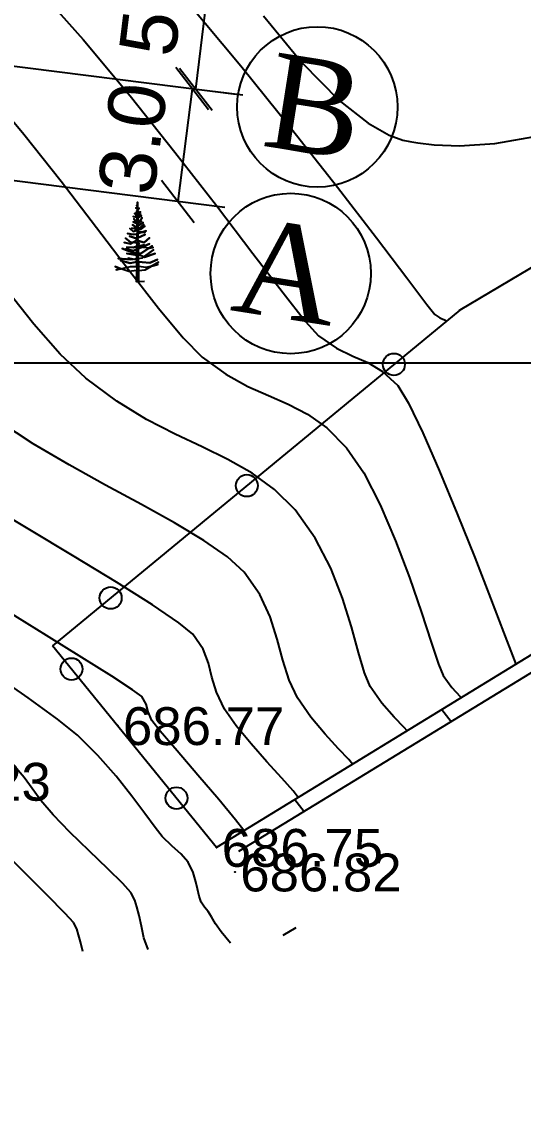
# Model space of a CAD drawing. Header units: feet. Extents: x 3381 to 683417, y 675186 to 4372291.
# Drawn here: x 682765.72 to 682778.99, y 4371923.06 to 4371951.89 of the extents above; entities that cross this region are included whole.
import ezdxf

# ---------------------------------------------------------------- set-up
doc = ezdxf.new("R2010")
doc.units = ezdxf.units.FT
doc.header["$MEASUREMENT"] = 0
doc.header["$PDMODE"] = 34
doc.header["$PDSIZE"] = 0.01
doc.linetypes.add('DUZ', pattern=[0])
doc.layers.get('0').update_dxf_attribs({"linetype": 'CONTINUOUS'})
doc.layers.get('Defpoints').update_dxf_attribs({"linetype": 'CONTINUOUS'})
for name, color, linetype in [('0_Point_Height', 2, 'CONTINUOUS'), ('0_Point_Point', 7, 'CONTINUOUS'), ('Aqaclar', 3, 'CONTINUOUS'), ('Layer8', 7, 'CONTINUOUS')]:
    doc.layers.add(name, color=color, linetype=linetype)
for name, color, linetype, lineweight in [('ANA HORIZONTAL', 24, 'CONTINUOUS', 30), ('HORIZANTAL', 24, 'CONTINUOUS', 13), ('km setka', 170, 'CONTINUOUS', 15)]:
    doc.layers.add(name, color=color, linetype=linetype, lineweight=lineweight)
doc.styles.get("Standard").update_dxf_attribs({"font": 'arial.ttf', "height": 1.5})
doc.styles.add('style5', font='arialazlat.ttf', dxfattribs={"height": 400})
doc.dimstyles.new('ISO-25', dxfattribs={"dimtxt": 1.5, "dimasz": 1, "dimexe": 1.25, "dimexo": 0.625, "dimtad": 1, "dimtxsty": 'Standard', "dimblk": 'OBLIQUE', "dimcen": 2.5, "dimadec": 0, "dimazin": 0, "dimtfac": 1, "dimtmove": 0, "dimatfit": 3, "dimldrblk": 'OBLIQUE', "dimfxl": 1, "dimarcsym": 0})

# ---------------------------------------------------------------- blocks, each defined once
blk = doc.blocks.new('_Oblique')
at = {"color": 0, "linetype": 'ByBlock', "lineweight": -2}
blk.add_line((-0.5, -0.5), (0.5, 0.5), dxfattribs=at)
blk = doc.blocks.new('*D48')
at = {"color": 0, "lineweight": -2, "transparency": 16777216}
for p, q in [((682764.322, 4371993.59), (682770.297, 4371991.229)), ((682737.134, 4371910.689), (682769.134, 4371991.689)), ((682732.322, 4371912.59), (682738.297, 4371910.229))]:
    blk.add_line(p, q, dxfattribs=at)
at = {"layer": 'Defpoints', "color": 0, "lineweight": 30, "transparency": 16777216}
for p in [(682763.741, 4371993.819), (682769.134, 4371991.689), (682731.741, 4371912.819)]:
    blk.add_point(p, dxfattribs=at)
at = {"color": 0, "lineweight": -2, "transparency": 16777216}
for p, rotation in [((682769.134, 4371991.689), 68.44292071496228), ((682737.134, 4371910.689), 248.4429207149623)]:
    blk.add_blockref('_Oblique', p, dxfattribs=dict(at, rotation=rotation))
at = {"color": 0, "lineweight": 25, "transparency": 16777216, "insert": (682751.715, 4371951.749), "char_height": 1.5, "attachment_point": 5, "rotation": 68.4429}
blk.add_mtext('87,09', dxfattribs=at)
blk = doc.blocks.new('*D79')
at = {"color": 0, "lineweight": -2, "transparency": 16777216}
for p, q in [((682737.657, 4371954.245), (682771.47, 4371949.967)), ((682737.28, 4371951.269), (682771.094, 4371946.991)), ((682770.23, 4371950.124), (682769.854, 4371947.148))]:
    blk.add_line(p, q, dxfattribs=at)
at = {"layer": 'Defpoints', "color": 0, "lineweight": 30, "transparency": 16777216}
for p in [(682737.037, 4371954.324, 688.5), (682736.66, 4371951.348, 688.5), (682769.854, 4371947.148)]:
    blk.add_point(p, dxfattribs=at)
at = {"color": 0, "lineweight": -2, "transparency": 16777216}
for p, rotation in [((682770.23, 4371950.124), 82.78944197932778), ((682769.854, 4371947.148), 262.7894419793278)]:
    blk.add_blockref('_Oblique', p, dxfattribs=dict(at, rotation=rotation))
at = {"color": 0, "lineweight": 25, "transparency": 16777216, "insert": (682768.662, 4371948.811), "char_height": 1.5, "attachment_point": 5, "rotation": 82.7894}
blk.add_mtext('{\\fArial|b0|i0|c238|p34;3.0}', dxfattribs=at)
blk = doc.blocks.new('*D80')
at = {"color": 0, "lineweight": -2, "transparency": 16777216}
for p, q in [((682770.329, 4371950.112), (682771.007, 4371955.628)), ((682771.528, 4371955.564), (682772.247, 4371955.476)), ((682770.851, 4371950.048), (682771.569, 4371949.96))]:
    blk.add_line(p, q, dxfattribs=at)
at = {"layer": 'Defpoints', "color": 0, "lineweight": 30, "transparency": 16777216}
for p in [(682770.908, 4371955.64, 243.171), (682771.007, 4371955.628), (682770.23, 4371950.124)]:
    blk.add_point(p, dxfattribs=at)
at = {"color": 0, "lineweight": -2, "transparency": 16777216}
for p, rotation in [((682771.007, 4371955.628), 82.99403314730169), ((682770.329, 4371950.112), 262.9940331473017)]:
    blk.add_blockref('_Oblique', p, dxfattribs=dict(at, rotation=rotation))
at = {"color": 0, "lineweight": 25, "transparency": 16777216, "insert": (682769.287, 4371953.04), "char_height": 1.5, "attachment_point": 5, "rotation": 82.994}
blk.add_mtext('{\\fArial|b0|i0|c238|p34;5.50}', dxfattribs=at)

msp = doc.modelspace()

# ---------------------------------------------------------------- linework, layer by layer
at = {"linetype": 'Continuous', "lineweight": 25}
for p, q in [((682801.469, 4371958.565, 690.121), (682777.319, 4371944.273, 690.108)), ((682777.319, 4371944.273, 690.108), (682766.537, 4371935.395, 96.176)), ((682770.877, 4371930.065, 686.749), (682766.537, 4371935.395, 155.937)), ((682779.5, 4371935.336, 689.629), (682770.877, 4371930.065, 686.749)), ((682779.709, 4371934.995, 689.629), (682771.462, 4371929.954, 686.875)), ((682776.842, 4371933.712, 526.873), (682777.084, 4371933.39, 514.864)), ((682772.95, 4371931.332, 538.515), (682773.192, 4371931.011, 526.505)), ((682772.977, 4371927.942, 687.856), (682772.635, 4371927.733, 687.742))]:
    msp.add_line(p, q, dxfattribs=at)
at = {"color": 7, "linetype": 'DUZ', "lineweight": 25}
for centre in [(682773.544, 4371949.643, -448.329), (682772.841, 4371945.239, -447.829)]:
    msp.add_circle(centre, 2.121, dxfattribs=at)
at = {"linetype": 'Continuous', "lineweight": 25}
for centre in [(682775.571, 4371942.834, 593.796), (682771.678, 4371939.629, 379.396), (682768.074, 4371936.661, 180.832), (682767.037, 4371934.781, 217.111), (682769.817, 4371931.367, 557.12)]:
    msp.add_circle(centre, 0.291, dxfattribs=at)
at = {"layer": '0_Point_Point', "lineweight": 25}
for p in [(682777.319, 4371944.273, 690.108), (682768.263, 4371933.285, 686.766), (682770.877, 4371930.065, 686.749), (682771.368, 4371929.415, 686.82)]:
    msp.add_point(p, dxfattribs=at)
at = {"layer": 'ANA HORIZONTAL', "color": 32, "lineweight": 25}
for points, elevation in [([(682770.084, 4371952.448), (682771.516, 4371950.729), (682772.862, 4371949.062), (682774.075, 4371947.521), (682775.107, 4371946.183), (682775.912, 4371945.125), (682776.443, 4371944.422), (682776.654, 4371944.152), (682776.79, 4371944.068), (682776.909, 4371944.014), (682776.957, 4371943.975)], 690), ([(682773.041, 4371931.388), (682772.907, 4371931.557), (682772.603, 4371931.895), (682772.212, 4371932.325), (682771.792, 4371932.802), (682771.399, 4371933.283), (682771.091, 4371933.721), (682770.872, 4371934.169), (682770.753, 4371934.566), (682770.661, 4371934.935), (682770.519, 4371935.304), (682770.252, 4371935.699), (682769.882, 4371936.004), (682769.181, 4371936.476), (682768.228, 4371937.075), (682767.104, 4371937.76), (682765.889, 4371938.488), (682764.662, 4371939.218)], 687.5)]:
    msp.add_lwpolyline(points, dxfattribs=dict(at, elevation=elevation))
at = {"layer": 'Aqaclar', "color": 3, "lineweight": 25}
msp.add_lwpolyline([(682768.971, 4371945.027), (682768.759, 4371945.02), (682768.763, 4371945.314), (682768.555, 4371945.29), (682768.345, 4371945.366), (682768.195, 4371945.42), (682768.345, 4371945.366), (682768.22, 4371945.339), (682768.345, 4371945.366), (682768.599, 4371945.42), (682768.764, 4371945.427), (682768.763, 4371945.314), (682768.808, 4371945.319), (682768.812, 4371945.021), (682768.808, 4371945.319), (682768.984, 4371945.339), (682769.151, 4371945.433), (682769.319, 4371945.477), (682769.151, 4371945.433), (682769.344, 4371945.542), (682769.151, 4371945.433), (682769.01, 4371945.396), (682768.807, 4371945.425), (682768.808, 4371945.319), (682768.807, 4371945.425), (682768.789, 4371945.428), (682768.764, 4371945.427), (682768.766, 4371945.55), (682768.763, 4371945.55), (682768.593, 4371945.509), (682768.334, 4371945.582), (682768.593, 4371945.509), (682768.763, 4371945.55), (682768.766, 4371945.55), (682768.766, 4371945.596), (682768.757, 4371945.598), (682768.542, 4371945.647), (682768.672, 4371945.617), (682768.599, 4371945.606), (682768.271, 4371945.639), (682768.599, 4371945.606), (682768.672, 4371945.617), (682768.767, 4371945.632), (682768.766, 4371945.596), (682768.767, 4371945.632), (682768.804, 4371945.638), (682768.807, 4371945.425), (682768.805, 4371945.55), (682768.808, 4371945.55), (682769.111, 4371945.517), (682769.313, 4371945.606), (682769.111, 4371945.517), (682768.805, 4371945.55), (682768.804, 4371945.638), (682768.915, 4371945.655), (682769.212, 4371945.865), (682768.95, 4371945.679), (682768.972, 4371945.671), (682769.256, 4371945.768), (682768.972, 4371945.671), (682768.864, 4371945.712), (682768.803, 4371945.721), (682768.804, 4371945.638), (682768.803, 4371945.721), (682768.768, 4371945.727), (682768.767, 4371945.632), (682768.768, 4371945.727), (682768.504, 4371945.768), (682768.768, 4371945.727), (682768.769, 4371945.776), (682768.7, 4371945.776), (682768.378, 4371945.898), (682768.7, 4371945.776), (682768.769, 4371945.776), (682768.77, 4371945.879), (682768.681, 4371945.841), (682768.473, 4371945.89), (682768.681, 4371945.841), (682768.801, 4371945.892), (682768.802, 4371945.776), (682768.769, 4371945.776), (682768.802, 4371945.776), (682768.803, 4371945.721), (682768.802, 4371945.776), (682768.883, 4371945.776), (682769.082, 4371945.909), (682769.174, 4371945.971), (682769.082, 4371945.909), (682769.104, 4371945.906), (682769.199, 4371945.922), (682769.104, 4371945.906), (682768.946, 4371945.93), (682768.919, 4371945.943), (682768.801, 4371945.892), (682768.919, 4371945.943), (682769.098, 4371946.019), (682768.919, 4371945.943), (682768.858, 4371945.971), (682768.965, 4371945.995), (682768.858, 4371945.971), (682768.789, 4371946.003), (682768.8, 4371945.998), (682768.8, 4371945.958), (682768.858, 4371945.971), (682768.8, 4371945.958), (682768.801, 4371945.892), (682768.8, 4371945.958), (682768.771, 4371945.952), (682768.77, 4371945.879), (682768.771, 4371945.952), (682768.675, 4371945.93), (682768.498, 4371945.938), (682768.675, 4371945.93), (682768.771, 4371945.952), (682768.772, 4371946.043), (682768.826, 4371946.035), (682768.799, 4371946.039), (682768.8, 4371945.998), (682768.799, 4371946.039), (682768.772, 4371946.043), (682768.599, 4371946.068), (682768.466, 4371946.173), (682768.599, 4371946.068), (682768.663, 4371946.059), (682768.599, 4371946.019), (682768.429, 4371946.06), (682768.599, 4371946.019), (682768.663, 4371946.059), (682768.773, 4371946.127), (682768.772, 4371946.043), (682768.799, 4371946.039), (682768.798, 4371946.103), (682768.959, 4371946.06), (682769.098, 4371946.181), (682768.959, 4371946.06), (682768.798, 4371946.103), (682768.797, 4371946.184), (682768.984, 4371946.27), (682768.757, 4371946.165), (682768.574, 4371946.23), (682768.757, 4371946.165), (682768.773, 4371946.173), (682768.773, 4371946.127), (682768.775, 4371946.285), (682768.757, 4371946.278), (682768.669, 4371946.27), (682768.523, 4371946.295), (682768.669, 4371946.27), (682768.757, 4371946.278), (682768.775, 4371946.285), (682768.796, 4371946.292), (682768.797, 4371946.184), (682768.796, 4371946.292), (682769.016, 4371946.368), (682768.91, 4371946.331), (682768.984, 4371946.327), (682768.833, 4371946.335), (682768.719, 4371946.392), (682768.776, 4371946.363), (682768.775, 4371946.285), (682768.796, 4371946.292), (682768.795, 4371946.386), (682768.669, 4371946.351), (682768.58, 4371946.424), (682768.669, 4371946.351), (682768.776, 4371946.381), (682768.776, 4371946.363), (682768.776, 4371946.381), (682768.877, 4371946.408), (682768.978, 4371946.489), (682768.877, 4371946.408), (682768.795, 4371946.386), (682768.794, 4371946.427), (682768.826, 4371946.424), (682768.953, 4371946.538), (682768.826, 4371946.424), (682768.794, 4371946.427), (682768.777, 4371946.428), (682768.776, 4371946.381), (682768.777, 4371946.428), (682768.637, 4371946.44), (682768.777, 4371946.428), (682768.777, 4371946.444), (682768.65, 4371946.529), (682768.777, 4371946.444), (682768.778, 4371946.555), (682768.782, 4371946.554), (682768.669, 4371946.602), (682768.782, 4371946.554), (682768.89, 4371946.619), (682768.793, 4371946.56), (682768.794, 4371946.427), (682768.793, 4371946.493), (682768.934, 4371946.586), (682768.793, 4371946.493), (682768.792, 4371946.63), (682768.852, 4371946.643), (682768.909, 4371946.708), (682768.852, 4371946.643), (682768.792, 4371946.63), (682768.779, 4371946.627), (682768.778, 4371946.555), (682768.779, 4371946.627), (682768.738, 4371946.619), (682768.688, 4371946.683), (682768.738, 4371946.619), (682768.779, 4371946.627), (682768.78, 4371946.721), (682768.669, 4371946.748), (682768.801, 4371946.716), (682768.89, 4371946.764), (682768.801, 4371946.716), (682768.791, 4371946.718), (682768.792, 4371946.63), (682768.791, 4371946.718), (682768.79, 4371946.763), (682768.871, 4371946.805), (682768.79, 4371946.763), (682768.789, 4371946.835), (682768.82, 4371946.829), (682768.789, 4371946.835), (682768.738, 4371946.845), (682768.782, 4371946.837), (682768.78, 4371946.721), (682768.781, 4371946.765), (682768.738, 4371946.772), (682768.781, 4371946.765), (682768.781, 4371946.795), (682768.706, 4371946.821), (682768.781, 4371946.795), (682768.782, 4371946.837), (682768.782, 4371946.876), (682768.757, 4371946.886), (682768.789, 4371946.874), (682768.82, 4371946.861), (682768.845, 4371946.829), (682768.832, 4371946.846), (682768.864, 4371946.87), (682768.82, 4371946.837), (682768.832, 4371946.846), (682768.82, 4371946.861), (682768.789, 4371946.874), (682768.789, 4371946.835), (682768.789, 4371946.874), (682768.788, 4371946.936), (682768.826, 4371946.967), (682768.793, 4371946.94), (682768.814, 4371946.926), (682768.793, 4371946.94), (682768.783, 4371946.946), (682768.738, 4371946.975), (682768.783, 4371946.946), (682768.784, 4371947.006), (682768.757, 4371947.04), (682768.784, 4371947.006), (682768.785, 4371947.128), (682768.788, 4371946.943), (682768.788, 4371946.936), (682768.788, 4371946.943), (682768.783, 4371946.946), (682768.783, 4371946.932), (682768.788, 4371946.936), (682768.776, 4371946.926), (682768.783, 4371946.932), (682768.782, 4371946.876)], dxfattribs=at)
at = {"layer": 'HORIZANTAL', "color": 32, "linetype": 'Continuous', "lineweight": 25}
for p, q in [((682765.895, 4371934.017, 686.5), (682764.953, 4371934.667, 686.5)), ((682766.667, 4371933.456, 686.5), (682765.895, 4371934.017, 686.5)), ((682767.195, 4371933.031, 686.5), (682766.667, 4371933.456, 686.5)), ((682767.737, 4371932.497, 686.5), (682767.195, 4371933.031, 686.5)), ((682768.219, 4371931.949, 686.5), (682767.737, 4371932.497, 686.5)), ((682765.782, 4371931.91, 686), (682765.533, 4371932.21, 686)), ((682765.994, 4371931.618, 686), (682765.782, 4371931.91, 686)), ((682768.636, 4371931.423, 686.5), (682768.219, 4371931.949, 686.5)), ((682766.229, 4371931.301, 686), (682765.994, 4371931.618, 686)), ((682766.549, 4371930.926, 686), (682766.229, 4371931.301, 686)), ((682768.981, 4371930.958, 686.5), (682768.636, 4371931.423, 686.5)), ((682766.993, 4371930.469, 686), (682766.549, 4371930.926, 686)), ((682769.251, 4371930.588, 686.5), (682768.981, 4371930.958, 686.5)), ((682767.505, 4371929.972, 686), (682766.993, 4371930.469, 686)), ((682769.438, 4371930.351, 686.5), (682769.251, 4371930.588, 686.5)), ((682769.706, 4371930.095, 686.5), (682769.438, 4371930.351, 686.5)), ((682765.758, 4371929.433, 685.5), (682765.065, 4371930.114, 685.5)), ((682768.001, 4371929.499, 686), (682767.505, 4371929.972, 686)), ((682769.932, 4371929.898, 686.5), (682769.706, 4371930.095, 686.5)), ((682770.123, 4371929.67, 686.5), (682769.932, 4371929.898, 686.5)), ((682770.255, 4371929.4, 686.5), (682770.123, 4371929.67, 686.5)), ((682766.395, 4371928.803, 685.5), (682765.758, 4371929.433, 685.5)), ((682768.397, 4371929.113, 686), (682768.001, 4371929.499, 686)), ((682770.328, 4371929.157, 686.5), (682770.255, 4371929.4, 686.5)), ((682768.608, 4371928.875, 686), (682768.397, 4371929.113, 686)), ((682770.377, 4371928.966, 686.5), (682770.328, 4371929.157, 686.5)), ((682766.874, 4371928.32, 685.5), (682766.395, 4371928.803, 685.5)), ((682768.713, 4371928.672, 686), (682768.608, 4371928.875, 686)), ((682770.42, 4371928.774, 686.5), (682770.377, 4371928.966, 686.5)), ((682770.469, 4371928.614, 686.5), (682770.42, 4371928.774, 686.5)), ((682768.766, 4371928.493, 686), (682768.713, 4371928.672, 686)), ((682768.828, 4371928.265, 686), (682768.766, 4371928.493, 686)), ((682770.557, 4371928.488, 686.5), (682770.469, 4371928.614, 686.5)), ((682770.659, 4371928.368, 686.5), (682770.557, 4371928.488, 686.5)), ((682767.092, 4371928.08, 685.5), (682766.874, 4371928.32, 685.5)), ((682768.893, 4371927.978, 686), (682768.828, 4371928.265, 686)), ((682770.743, 4371928.233, 686.5), (682770.659, 4371928.368, 686.5)), ((682770.853, 4371928.047, 686.5), (682770.743, 4371928.233, 686.5)), ((682767.182, 4371927.909, 685.5), (682767.092, 4371928.08, 685.5)), ((682767.227, 4371927.756, 685.5), (682767.182, 4371927.909, 685.5)), ((682768.954, 4371927.672, 686), (682768.893, 4371927.978, 686)), ((682770.998, 4371927.829, 686.5), (682770.853, 4371928.047, 686.5)), ((682767.279, 4371927.564, 685.5), (682767.227, 4371927.756, 685.5)), ((682767.334, 4371927.308, 685.5), (682767.279, 4371927.564, 685.5)), ((682769.064, 4371927.361, 686), (682768.954, 4371927.672, 686)), ((682771.244, 4371927.531, 686.5), (682770.998, 4371927.829, 686.5))]:
    msp.add_line(p, q, dxfattribs=at)
for points, elevation in [([(682766.093, 4371952.838), (682767.347, 4371951.422), (682768.587, 4371949.934), (682769.775, 4371948.446), (682770.872, 4371947.033), (682771.838, 4371945.767), (682772.637, 4371944.723), (682773.228, 4371943.973), (682773.574, 4371943.591), (682774.05, 4371943.264), (682774.48, 4371943.057), (682774.881, 4371942.883), (682775.273, 4371942.651), (682775.672, 4371942.274), (682775.957, 4371941.812), (682776.339, 4371941.026), (682776.781, 4371940.016), (682777.25, 4371938.883), (682777.712, 4371937.728), (682778.132, 4371936.652), (682778.476, 4371935.757), (682778.709, 4371935.142), (682778.798, 4371934.909), (682778.799, 4371934.908)], 689.5), ([(682772.118, 4371952.048), (682773.135, 4371950.817), (682774.124, 4371949.811), (682774.89, 4371949.21), (682775.448, 4371948.9), (682775.811, 4371948.768), (682775.99, 4371948.726), (682776.201, 4371948.69), (682776.635, 4371948.639), (682777.309, 4371948.614), (682778.242, 4371948.673), (682779.449, 4371948.885)], 690.5), ([(682764.776, 4371950.11), (682765.778, 4371948.919), (682766.761, 4371947.679), (682767.701, 4371946.455), (682768.57, 4371945.313), (682769.343, 4371944.318), (682769.993, 4371943.535), (682770.494, 4371943.03), (682771.123, 4371942.575), (682771.705, 4371942.255), (682772.251, 4371942.012), (682772.774, 4371941.787), (682773.285, 4371941.521), (682773.795, 4371941.155), (682774.317, 4371940.63), (682774.774, 4371939.968), (682775.211, 4371939.123), (682775.617, 4371938.174), (682775.983, 4371937.2), (682776.301, 4371936.278), (682776.561, 4371935.487), (682776.755, 4371934.906), (682776.872, 4371934.612), (682777.104, 4371934.296), (682777.327, 4371934.051), (682777.353, 4371934.024)], 689), ([(682775.918, 4371933.146), (682775.842, 4371933.233), (682775.576, 4371933.512), (682775.253, 4371933.882), (682774.945, 4371934.315), (682774.792, 4371934.679), (682774.634, 4371935.22), (682774.448, 4371935.893), (682774.211, 4371936.652), (682773.9, 4371937.451), (682773.491, 4371938.244), (682772.962, 4371938.986), (682772.414, 4371939.53), (682771.819, 4371939.963), (682771.18, 4371940.323), (682770.499, 4371940.652), (682769.779, 4371940.991), (682769.023, 4371941.38), (682768.234, 4371941.859), (682767.414, 4371942.469), (682766.736, 4371943.109), (682766.04, 4371943.899), (682765.332, 4371944.789)], 688.5), ([(682774.479, 4371932.267), (682774.379, 4371932.387), (682774.104, 4371932.673), (682773.751, 4371933.055), (682773.371, 4371933.51), (682773.018, 4371934.018), (682772.796, 4371934.489), (682772.634, 4371935.012), (682772.483, 4371935.574), (682772.294, 4371936.159), (682772.019, 4371936.753), (682771.607, 4371937.343), (682771.168, 4371937.746), (682770.541, 4371938.18), (682769.767, 4371938.642), (682768.887, 4371939.13), (682767.941, 4371939.643), (682766.972, 4371940.179), (682766.021, 4371940.736), (682765.128, 4371941.313)], 688), ([(682771.6, 4371930.507), (682771.38, 4371930.797), (682770.935, 4371931.328), (682770.382, 4371931.973), (682769.831, 4371932.616), (682769.389, 4371933.138), (682769.165, 4371933.424), (682769.068, 4371933.653), (682769.015, 4371933.85), (682768.897, 4371934.055), (682768.654, 4371934.233), (682768.101, 4371934.592), (682767.315, 4371935.086), (682766.372, 4371935.671), (682765.35, 4371936.302)], 687)]:
    msp.add_lwpolyline(points, dxfattribs=dict(at, elevation=elevation))
at = {"layer": 'km setka', "lineweight": 25, "flags": 128}
msp.add_lwpolyline([(682601.007, 4371942.877), (682852.088, 4371942.877)], dxfattribs=at)

# ---------------------------------------------------------------- texts
at = {"layer": '0_Point_Height', "color": 0, "lineweight": 25}
for s, p in [('686.77', (682768.399, 4371932.771, 686.766)), ('685.23', (682762.218, 4371931.299, 685.227)), ('686.75', (682771.013, 4371929.551, 686.749)), ('686.82', (682771.504, 4371928.901, 686.82))]:
    msp.add_text(s, height=1, dxfattribs=at).set_placement(p)
at = {"layer": 'Layer8', "color": 0, "lineweight": 25, "char_height": 2.5, "width": 81.30669, "attachment_point": 7, "rotation": 351.0579, "style": 'style5'}
for s, insert in [('{\\fTimes New Roman|b0|i0|c238|p18;B}', (682772.033, 4371948.613, -454.329)), ('{\\fTimes New Roman|b0|i0|c238|p18;A}', (682771.207, 4371944.273, -453.829))]:
    msp.add_mtext(s, dxfattribs=dict(at, insert=insert))

# ---------------------------------------------------------------- dimensions: what is measured, and where the dimension line sits
at = {"color": 7, "lineweight": 25}
dim = msp.add_aligned_dim(p1=(682731.741, 4371912.819), p2=(682763.741, 4371993.819), distance=-5.799, dimstyle='ISO-25', dxfattribs=at)
dim.commit()
dim.dimension.update_dxf_attribs({"geometry": '*D48', "text_midpoint": (682751.715, 4371951.749)})
for base, p1, p2, angle, text, picture, middle in [((682771.007, 4371955.628), (682770.23, 4371950.124), (682770.908, 4371955.64, 243.171), 82.994, '{\\fArial|b0|i0|c238|p34;5.50}', '*D80', (682770.668, 4371952.87)), ((682769.854, 4371947.148), (682737.037, 4371954.324, 688.5), (682736.66, 4371951.348, 688.5), 262.7894, '{\\fArial|b0|i0|c238|p34;3.0}', '*D79', (682770.042, 4371948.636))]:
    dim = msp.add_linear_dim(base=base, p1=p1, p2=p2, angle=angle, text=text, dimstyle='ISO-25', dxfattribs=at)
    dim.commit()
    dim.dimension.update_dxf_attribs({"geometry": picture, "text_midpoint": middle, "dimtype": 161})

doc.saveas('drawing.dxf')
